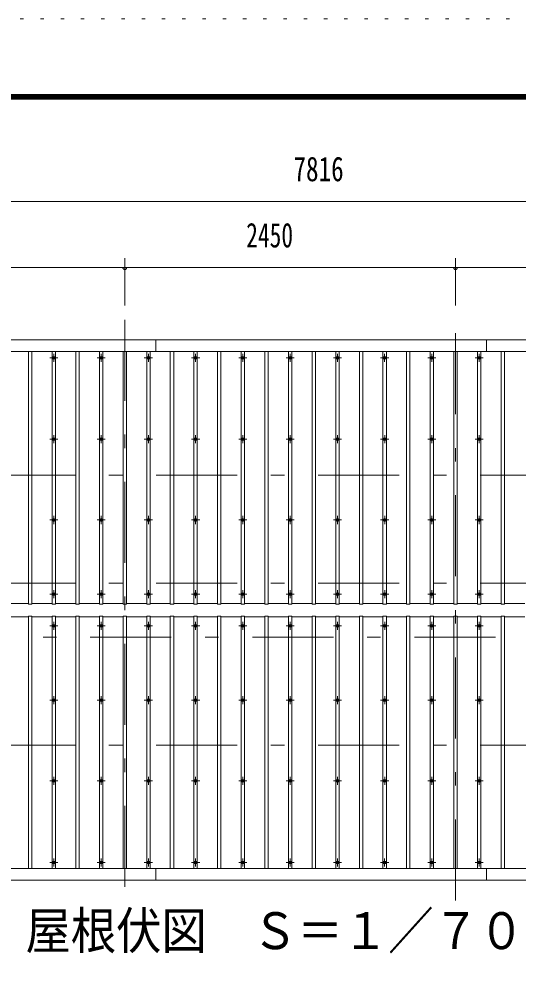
# Model space of a CAD drawing. Units: millimetres, scale not verified, with parts at other scales. Extents: x -32484 to 32484, y -14700 to 14700.
# Drawn here: x -3405 to 292, y 7701 to 14700 of the extents above; entities that cross this region are included whole.
import ezdxf
from ezdxf.enums import TextEntityAlignment as Align

# ---------------------------------------------------------------- set-up
doc = ezdxf.new("R2010")
doc.units = ezdxf.units.MM
doc.header["$LTSCALE"] = 50
doc.linetypes.add('USER3', pattern=[24, 12, -5, 2, -5])
doc.linetypes.add('USER4', pattern=[3, 0.5, -2.5])
for name, color, linetype, lineweight in [('0-2_1-0BOLD', 7, 'Continuous', 18), ('0-3_1-2CENTER', 3, 'USER3', 18), ('0-4_1-4THIN', 4, 'Continuous', 18), ('0-5_1-5DIM', 3, 'Continuous', 18), ('0-C_F-F', 5, 'Continuous', 18), ('0-D_F-E_J_ADD', 3, 'USER4', 18)]:
    doc.layers.add(name, color=color, linetype=linetype, lineweight=lineweight)
doc.styles.add('ＭＳ ゴシック', font='')
doc.styles.get('ＭＳ ゴシック').set_extended_font_data('MS Gothic')

msp = doc.modelspace()

# ---------------------------------------------------------------- linework, layer by layer
at = {"layer": '0-2_1-0BOLD'}
for p, q in [((-2391.29, 12236.05), (-2391.29, 12322.54)), ((58.71, 12236.05), (58.71, 12322.54)), ((-4954.28, 12236.05), (2861.71, 12236.05)), ((2861.71, 8409.03), (-4954.28, 8409.03)), ((-2391.29, 8409.03), (-2391.29, 8322.54)), ((58.71, 8409.03), (58.71, 8322.54))]:
    msp.add_line(p, q, dxfattribs=at)
for points in [[(2861.71, 12322.54), (-4954.28, 12322.54), (-4954.28, 10367.39), (-4914.28, 10367.39), (-4914.28, 12236.05)], [(-4914.28, 8409.03), (-4914.28, 10277.69), (-4954.28, 10277.69), (-4954.28, 8322.54), (2861.71, 8322.54)]]:
    msp.add_lwpolyline(points, dxfattribs=at)
for centre in [(-3146.29, 12191.11), (-2796.29, 12191.11), (-2446.29, 12191.11), (-2096.29, 12191.11), (-1746.29, 12191.11), (-1396.29, 12191.11), (-1046.29, 12191.11), (-696.29, 12191.11), (-346.29, 12191.11), (3.71, 12191.11), (-3146.29, 11587.41), (-2796.29, 11587.41), (-2446.28, 11587.41), (-2096.29, 11587.41), (-1746.29, 11587.41), (-1396.29, 11587.41), (-1046.29, 11587.41), (-696.28, 11587.41), (-346.29, 11587.41), (3.71, 11587.41), (-3146.29, 10989.62), (-2796.29, 10989.62), (-2446.28, 10989.62), (-2096.29, 10989.62), (-1746.29, 10989.62), (-1396.29, 10989.62), (-1046.29, 10989.62), (-696.28, 10989.62), (-346.29, 10989.62), (3.71, 10989.62), (-3146.29, 10439.93), (-2796.29, 10439.93), (-2446.28, 10439.93), (-2096.29, 10439.93), (-1746.29, 10439.93), (-1396.29, 10439.93), (-1046.29, 10439.93), (-696.28, 10439.93), (-346.29, 10439.93), (3.71, 10439.93), (-3146.29, 10205.15), (-2796.29, 10205.15), (-2446.28, 10205.15), (-2096.29, 10205.15), (-1746.29, 10205.15), (-1396.29, 10205.15), (-1046.29, 10205.15), (-696.28, 10205.15), (-346.29, 10205.15), (3.71, 10205.15), (-3146.29, 9655.46), (-2796.29, 9655.46), (-2446.28, 9655.46), (-2096.29, 9655.46), (-1746.29, 9655.46), (-1396.29, 9655.46), (-1046.29, 9655.46), (-696.28, 9655.46), (-346.29, 9655.46), (3.71, 9655.46), (-3146.29, 9057.68), (-2796.29, 9057.68), (-2446.28, 9057.68), (-2096.29, 9057.68), (-1746.29, 9057.68), (-1396.29, 9057.68), (-1046.29, 9057.68), (-696.28, 9057.68), (-346.29, 9057.68), (3.71, 9057.68), (-3146.29, 8453.97), (-2796.29, 8453.97), (-2446.29, 8453.97), (-2096.29, 8453.97), (-1746.29, 8453.97), (-1396.29, 8453.97), (-1046.29, 8453.97), (-696.29, 8453.97), (-346.29, 8453.97), (3.71, 8453.97)]:
    msp.add_circle(centre, 10, dxfattribs=at)
at = {"layer": '0-3_1-2CENTER'}
for p, q in [((-2621.29, 12472.55), (-2621.29, 8172.54)), ((-171.29, 8172.54), (-171.29, 12472.55)), ((-3116.29, 12191.11), (-3176.28, 12191.11)), ((-3146.29, 12221.12), (-3146.29, 12161.11)), ((-2766.29, 12191.11), (-2826.28, 12191.11)), ((-2796.29, 12221.12), (-2796.29, 12161.11)), ((-2476.28, 12191.11), (-2416.29, 12191.11)), ((-2446.29, 12221.12), (-2446.29, 12161.11)), ((-2066.29, 12191.11), (-2126.28, 12191.11)), ((-2096.29, 12221.12), (-2096.29, 12161.11)), ((-1776.28, 12191.11), (-1716.29, 12191.11)), ((-1746.29, 12221.12), (-1746.29, 12161.11)), ((-1426.28, 12191.11), (-1366.29, 12191.11)), ((-1396.29, 12221.12), (-1396.29, 12161.11)), ((-1076.28, 12191.11), (-1016.29, 12191.11)), ((-1046.29, 12221.12), (-1046.29, 12161.11)), ((-726.28, 12191.11), (-666.29, 12191.11)), ((-696.29, 12221.12), (-696.29, 12161.11)), ((-376.28, 12191.11), (-316.29, 12191.11)), ((-346.29, 12221.12), (-346.29, 12161.11)), ((33.71, 12191.11), (-26.28, 12191.11)), ((3.71, 12221.12), (3.71, 12161.11)), ((-3176.28, 11587.41), (-3116.29, 11587.41)), ((-3146.29, 11617.41), (-3146.29, 11557.41)), ((-2826.28, 11587.41), (-2766.29, 11587.41)), ((-2796.29, 11557.41), (-2796.29, 11617.41)), ((-2416.29, 11587.41), (-2476.28, 11587.41)), ((-2446.28, 11617.41), (-2446.28, 11557.41)), ((-2126.28, 11587.41), (-2066.29, 11587.41)), ((-2096.29, 11557.41), (-2096.29, 11617.41)), ((-1776.28, 11587.41), (-1716.29, 11587.41)), ((-1746.29, 11617.41), (-1746.29, 11557.41)), ((-1426.28, 11587.41), (-1366.29, 11587.41)), ((-1396.29, 11557.41), (-1396.29, 11617.41)), ((-1016.29, 11587.41), (-1076.28, 11587.41)), ((-1046.29, 11617.41), (-1046.29, 11557.41)), ((-726.28, 11587.41), (-666.29, 11587.41)), ((-696.28, 11557.41), (-696.28, 11617.41)), ((-316.29, 11587.41), (-376.28, 11587.41)), ((-346.29, 11617.41), (-346.29, 11557.41)), ((-26.28, 11587.41), (33.71, 11587.41)), ((3.71, 11557.41), (3.71, 11617.41)), ((3011.71, 11322.54), (-5276.29, 11322.54)), ((-3116.29, 10989.62), (-3176.28, 10989.62)), ((-3146.29, 10959.62), (-3146.29, 11019.63)), ((-2766.29, 10989.62), (-2826.28, 10989.62)), ((-2796.29, 11019.63), (-2796.29, 10959.62)), ((-2416.29, 10989.62), (-2476.28, 10989.62)), ((-2446.28, 10959.62), (-2446.28, 11019.63)), ((-2126.28, 10989.62), (-2066.29, 10989.62)), ((-2096.29, 11019.63), (-2096.29, 10959.62)), ((-1716.29, 10989.62), (-1776.28, 10989.62)), ((-1746.29, 10959.62), (-1746.29, 11019.63)), ((-1366.29, 10989.62), (-1426.28, 10989.62)), ((-1396.29, 11019.63), (-1396.29, 10959.62)), ((-1016.29, 10989.62), (-1076.28, 10989.62)), ((-1046.29, 10959.62), (-1046.29, 11019.63)), ((-666.29, 10989.62), (-726.28, 10989.62)), ((-696.28, 11019.63), (-696.28, 10959.62)), ((-316.29, 10989.62), (-376.28, 10989.62)), ((-346.29, 10959.62), (-346.29, 11019.63)), ((33.71, 10989.62), (-26.28, 10989.62)), ((3.71, 11019.63), (3.71, 10959.62)), ((3011.71, 10522.54), (-5276.29, 10522.54)), ((-3176.28, 10439.93), (-3116.29, 10439.93)), ((-3146.29, 10409.93), (-3146.29, 10469.93)), ((-2826.28, 10439.93), (-2766.29, 10439.93)), ((-2796.29, 10409.93), (-2796.29, 10469.93)), ((-2476.28, 10439.93), (-2416.29, 10439.93)), ((-2446.28, 10409.93), (-2446.28, 10469.93)), ((-2126.28, 10439.93), (-2066.29, 10439.93)), ((-2096.29, 10409.93), (-2096.29, 10469.93)), ((-1776.28, 10439.93), (-1716.29, 10439.93)), ((-1746.29, 10409.93), (-1746.29, 10469.93)), ((-1426.28, 10439.93), (-1366.29, 10439.93)), ((-1396.29, 10409.93), (-1396.29, 10469.93)), ((-1076.28, 10439.93), (-1016.29, 10439.93)), ((-1046.29, 10409.93), (-1046.29, 10469.93)), ((-726.28, 10439.93), (-666.29, 10439.93)), ((-696.28, 10409.93), (-696.28, 10469.93)), ((-376.28, 10439.93), (-316.29, 10439.93)), ((-346.29, 10409.93), (-346.29, 10469.93)), ((-26.28, 10439.93), (33.71, 10439.93)), ((3.71, 10409.93), (3.71, 10469.93)), ((-3146.29, 10235.15), (-3146.29, 10175.15)), ((-2796.29, 10235.15), (-2796.29, 10175.15)), ((-2446.28, 10235.15), (-2446.28, 10175.15)), ((-2096.29, 10235.15), (-2096.29, 10175.15)), ((-1746.29, 10235.15), (-1746.29, 10175.15)), ((-1396.29, 10235.15), (-1396.29, 10175.15)), ((-1046.29, 10235.15), (-1046.29, 10175.15)), ((-696.28, 10235.15), (-696.28, 10175.15)), ((-346.29, 10235.15), (-346.29, 10175.15)), ((3.71, 10235.15), (3.71, 10175.15)), ((-3176.28, 10205.15), (-3116.29, 10205.15)), ((-2826.28, 10205.15), (-2766.29, 10205.15)), ((-2416.29, 10205.15), (-2476.28, 10205.15)), ((-2126.28, 10205.15), (-2066.29, 10205.15)), ((-1776.28, 10205.15), (-1716.29, 10205.15)), ((-1426.28, 10205.15), (-1366.29, 10205.15)), ((-1016.29, 10205.15), (-1076.28, 10205.15)), ((-726.28, 10205.15), (-666.29, 10205.15)), ((-316.29, 10205.15), (-376.28, 10205.15)), ((-26.28, 10205.15), (33.71, 10205.15)), ((-5276.29, 10122.54), (3011.71, 10122.54)), ((-3146.29, 9685.46), (-3146.29, 9625.46)), ((-2796.29, 9625.46), (-2796.29, 9685.46)), ((-2446.28, 9685.46), (-2446.28, 9625.46)), ((-2096.29, 9625.46), (-2096.29, 9685.46)), ((-1746.29, 9685.46), (-1746.29, 9625.46)), ((-1396.29, 9625.46), (-1396.29, 9685.46)), ((-1046.29, 9685.46), (-1046.29, 9625.46)), ((-696.28, 9625.46), (-696.28, 9685.46)), ((-346.29, 9685.46), (-346.29, 9625.46)), ((3.71, 9625.46), (3.71, 9685.46)), ((-3176.28, 9655.46), (-3116.29, 9655.46)), ((-2826.28, 9655.46), (-2766.29, 9655.46)), ((-2476.28, 9655.46), (-2416.29, 9655.46)), ((-2126.28, 9655.46), (-2066.29, 9655.46)), ((-1776.28, 9655.46), (-1716.29, 9655.46)), ((-1426.28, 9655.46), (-1366.29, 9655.46)), ((-1076.28, 9655.46), (-1016.29, 9655.46)), ((-726.28, 9655.46), (-666.29, 9655.46)), ((-376.28, 9655.46), (-316.29, 9655.46)), ((-26.28, 9655.46), (33.71, 9655.46)), ((3011.71, 9322.54), (-5276.29, 9322.54)), ((-3116.29, 9057.68), (-3176.28, 9057.68)), ((-3146.29, 9087.67), (-3146.29, 9027.67)), ((-2826.28, 9057.68), (-2766.29, 9057.68)), ((-2796.29, 9027.67), (-2796.29, 9087.67)), ((-2416.29, 9057.68), (-2476.28, 9057.68)), ((-2446.28, 9087.67), (-2446.28, 9027.67)), ((-2126.28, 9057.68), (-2066.29, 9057.68)), ((-2096.29, 9027.67), (-2096.29, 9087.67)), ((-1716.29, 9057.68), (-1776.28, 9057.68)), ((-1746.29, 9087.67), (-1746.29, 9027.67)), ((-1426.28, 9057.68), (-1366.29, 9057.68)), ((-1396.29, 9027.67), (-1396.29, 9087.67)), ((-1016.29, 9057.68), (-1076.28, 9057.68)), ((-1046.29, 9087.67), (-1046.29, 9027.67)), ((-726.28, 9057.68), (-666.29, 9057.68)), ((-696.28, 9027.67), (-696.28, 9087.67)), ((-316.29, 9057.68), (-376.28, 9057.68)), ((-346.29, 9087.67), (-346.29, 9027.67)), ((-26.28, 9057.68), (33.71, 9057.68)), ((3.71, 9027.67), (3.71, 9087.67)), ((-3146.29, 8423.96), (-3146.29, 8483.97)), ((-2796.29, 8423.96), (-2796.29, 8483.97)), ((-2446.29, 8423.96), (-2446.29, 8483.97)), ((-2096.29, 8423.96), (-2096.29, 8483.97)), ((-1746.29, 8423.96), (-1746.29, 8483.97)), ((-1396.29, 8423.96), (-1396.29, 8483.97)), ((-1046.29, 8423.96), (-1046.29, 8483.97)), ((-696.29, 8423.96), (-696.29, 8483.97)), ((-346.29, 8423.96), (-346.29, 8483.97)), ((3.71, 8423.96), (3.71, 8483.97)), ((-3116.29, 8453.97), (-3176.28, 8453.97)), ((-2766.29, 8453.97), (-2826.28, 8453.97)), ((-2476.28, 8453.97), (-2416.29, 8453.97)), ((-2066.29, 8453.97), (-2126.28, 8453.97)), ((-1776.28, 8453.97), (-1716.29, 8453.97)), ((-1426.28, 8453.97), (-1366.29, 8453.97)), ((-1076.28, 8453.97), (-1016.29, 8453.97)), ((-726.28, 8453.97), (-666.29, 8453.97)), ((-316.29, 8453.97), (-376.28, 8453.97)), ((33.71, 8453.97), (-26.28, 8453.97))]:
    msp.add_line(p, q, dxfattribs=at)
at = {"layer": '0-4_1-4THIN'}
for p, q in [((-3483.78, 10371.64), (-3333.78, 10371.64)), ((-3308.78, 10371.64), (-3158.79, 10371.64)), ((-3133.78, 10371.64), (-2983.79, 10371.64)), ((-2958.78, 10371.64), (-2808.79, 10371.64)), ((-2783.78, 10371.64), (-2633.79, 10371.64)), ((-2608.78, 10371.64), (-2458.79, 10371.64)), ((-2433.78, 10371.64), (-2283.79, 10371.64)), ((-2258.78, 10371.64), (-2108.79, 10371.64)), ((-2083.78, 10371.64), (-1933.79, 10371.64)), ((-1908.78, 10371.64), (-1758.79, 10371.64)), ((-1733.78, 10371.64), (-1583.78, 10371.64)), ((-1558.78, 10371.64), (-1408.79, 10371.64)), ((-1383.78, 10371.64), (-1233.79, 10371.64)), ((-1208.79, 10371.64), (-1058.79, 10371.64)), ((-1033.78, 10371.64), (-883.79, 10371.64)), ((-858.78, 10371.64), (-708.79, 10371.64)), ((-683.78, 10371.64), (-533.79, 10371.64)), ((-508.79, 10371.64), (-358.79, 10371.64)), ((-333.78, 10371.64), (-183.78, 10371.64)), ((-158.78, 10371.64), (-8.79, 10371.64)), ((16.22, 10371.64), (166.21, 10371.64)), ((191.22, 10371.64), (341.21, 10371.64)), ((-3333.78, 10273.44), (-3483.78, 10273.44)), ((-3158.79, 10273.44), (-3308.78, 10273.44)), ((-2983.79, 10273.44), (-3133.78, 10273.44)), ((-2808.79, 10273.44), (-2958.78, 10273.44)), ((-2633.79, 10273.44), (-2783.78, 10273.44)), ((-2458.79, 10273.44), (-2608.78, 10273.44)), ((-2283.79, 10273.44), (-2433.78, 10273.44)), ((-2108.79, 10273.44), (-2258.78, 10273.44)), ((-1933.79, 10273.44), (-2083.78, 10273.44)), ((-1758.79, 10273.44), (-1908.78, 10273.44)), ((-1583.78, 10273.44), (-1733.78, 10273.44)), ((-1408.79, 10273.44), (-1558.78, 10273.44)), ((-1233.79, 10273.44), (-1383.78, 10273.44)), ((-1058.79, 10273.44), (-1208.79, 10273.44)), ((-883.79, 10273.44), (-1033.78, 10273.44)), ((-708.79, 10273.44), (-858.78, 10273.44)), ((-533.79, 10273.44), (-683.78, 10273.44)), ((-358.79, 10273.44), (-508.79, 10273.44)), ((-183.78, 10273.44), (-333.78, 10273.44)), ((-8.79, 10273.44), (-158.78, 10273.44)), ((166.21, 10273.44), (16.22, 10273.44)), ((341.21, 10273.44), (191.22, 10273.44))]:
    msp.add_line(p, q, dxfattribs=at)
for points in [[(-3333.78, 12236.05), (-3333.78, 10367.39), (-3308.78, 10367.39), (-3308.78, 12236.05)], [(-3158.79, 12236.05), (-3158.79, 10367.39), (-3133.79, 10367.39), (-3133.79, 12236.05)], [(-2983.79, 12236.05), (-2983.79, 10367.39), (-2958.78, 10367.39), (-2958.78, 12236.05)], [(-2808.79, 12236.05), (-2808.79, 10367.39), (-2783.78, 10367.39), (-2783.78, 12236.05)], [(-2633.79, 12236.05), (-2633.79, 10367.39), (-2608.78, 10367.39), (-2608.78, 12236.05)], [(-2458.79, 12236.05), (-2458.79, 10367.39), (-2433.78, 10367.39), (-2433.78, 12236.05)], [(-2283.79, 12236.05), (-2283.79, 10367.39), (-2258.78, 10367.39), (-2258.78, 12236.05)], [(-2108.79, 12236.05), (-2108.79, 10367.39), (-2083.78, 10367.39), (-2083.78, 12236.05)], [(-1933.79, 12236.05), (-1933.79, 10367.39), (-1908.78, 10367.39), (-1908.78, 12236.05)], [(-1758.79, 12236.05), (-1758.79, 10367.39), (-1733.79, 10367.39), (-1733.79, 12236.05)], [(-1583.78, 12236.05), (-1583.78, 10367.39), (-1558.78, 10367.39), (-1558.78, 12236.05)], [(-1408.79, 12236.05), (-1408.79, 10367.39), (-1383.78, 10367.39), (-1383.78, 12236.05)], [(-1233.79, 12236.05), (-1233.79, 10367.39), (-1208.79, 10367.39), (-1208.79, 12236.05)], [(-1058.79, 12236.05), (-1058.79, 10367.39), (-1033.79, 10367.39), (-1033.79, 12236.05)], [(-883.79, 12236.05), (-883.79, 10367.39), (-858.78, 10367.39), (-858.78, 12236.05)], [(-708.79, 12236.05), (-708.79, 10367.39), (-683.78, 10367.39), (-683.78, 12236.05)], [(-533.79, 12236.05), (-533.79, 10367.39), (-508.79, 10367.39), (-508.79, 12236.05)], [(-358.79, 12236.05), (-358.79, 10367.39), (-333.79, 10367.39), (-333.79, 12236.05)], [(-183.78, 12236.05), (-183.78, 10367.39), (-158.78, 10367.39), (-158.78, 12236.05)], [(-8.79, 12236.05), (-8.79, 10367.39), (16.22, 10367.39), (16.22, 12236.05)], [(166.21, 12236.05), (166.21, 10367.39), (191.22, 10367.39), (191.22, 12236.05)], [(-3308.78, 8409.03), (-3308.78, 10277.69), (-3333.78, 10277.69), (-3333.78, 8409.03)], [(-3133.79, 8409.03), (-3133.79, 10277.69), (-3158.79, 10277.69), (-3158.79, 8409.03)], [(-2958.78, 8409.03), (-2958.78, 10277.69), (-2983.79, 10277.69), (-2983.79, 8409.03)], [(-2783.78, 8409.03), (-2783.78, 10277.69), (-2808.79, 10277.69), (-2808.79, 8409.03)], [(-2608.78, 8409.03), (-2608.78, 10277.69), (-2633.79, 10277.69), (-2633.79, 8409.03)], [(-2433.78, 8409.03), (-2433.78, 10277.69), (-2458.79, 10277.69), (-2458.79, 8409.03)], [(-2258.78, 8409.03), (-2258.78, 10277.69), (-2283.79, 10277.69), (-2283.79, 8409.03)], [(-2083.78, 8409.03), (-2083.78, 10277.69), (-2108.79, 10277.69), (-2108.79, 8409.03)], [(-1908.78, 8409.03), (-1908.78, 10277.69), (-1933.79, 10277.69), (-1933.79, 8409.03)], [(-1733.79, 8409.03), (-1733.79, 10277.69), (-1758.79, 10277.69), (-1758.79, 8409.03)], [(-1558.78, 8409.03), (-1558.78, 10277.69), (-1583.78, 10277.69), (-1583.78, 8409.03)], [(-1383.78, 8409.03), (-1383.78, 10277.69), (-1408.79, 10277.69), (-1408.79, 8409.03)], [(-1208.79, 8409.03), (-1208.79, 10277.69), (-1233.79, 10277.69), (-1233.79, 8409.03)], [(-1033.79, 8409.03), (-1033.79, 10277.69), (-1058.79, 10277.69), (-1058.79, 8409.03)], [(-858.78, 8409.03), (-858.78, 10277.69), (-883.79, 10277.69), (-883.79, 8409.03)], [(-683.78, 8409.03), (-683.78, 10277.69), (-708.79, 10277.69), (-708.79, 8409.03)], [(-508.79, 8409.03), (-508.79, 10277.69), (-533.79, 10277.69), (-533.79, 8409.03)], [(-333.79, 8409.03), (-333.79, 10277.69), (-358.79, 10277.69), (-358.79, 8409.03)], [(-158.78, 8409.03), (-158.78, 10277.69), (-183.78, 10277.69), (-183.78, 8409.03)], [(16.22, 8409.03), (16.22, 10277.69), (-8.79, 10277.69), (-8.79, 8409.03)], [(191.22, 8409.03), (191.22, 10277.69), (166.21, 10277.69), (166.21, 8409.03)]]:
    msp.add_lwpolyline(points, dxfattribs=at)
at = {"layer": '0-5_1-5DIM'}
for p, q in [((-4954.28, 13348.35), (2861.72, 13348.35)), ((-2621.28, 12928.35), (-2621.28, 12578.35)), ((-171.28, 12578.35), (-171.28, 12928.35)), ((3411.22, 12858.35), (-5503.78, 12858.35)), ((-2607.28, 12858.35), (-2635.28, 12858.35)), ((-157.28, 12858.35), (-185.28, 12858.35))]:
    msp.add_line(p, q, dxfattribs=at)
for centre in [(-2621.28, 12858.35), (-171.28, 12858.35)]:
    msp.add_arc(centre, 14, 180, 0, dxfattribs=at)
at = {"layer": '0-C_F-F'}
for points in [[(31784.26, 14140), (31784.26, -14000), (-8395.74, -14000), (-8395.74, 14140)], [(31780.76, 14136.5), (-8392.24, 14136.5), (-8392.24, -13996.5), (31780.76, -13996.5)], [(31777.26, 14133), (31777.26, -13993), (-8388.74, -13993), (-8388.74, 14133)], [(31773.76, 14129.5), (31773.76, -13989.5), (-8385.24, -13989.5), (-8385.24, 14129.5)], [(31770.26, 14126), (31770.26, -13986), (-8381.74, -13986), (-8381.74, 14126)], [(31766.76, 14122.5), (31766.76, -13982.5), (-8378.24, -13982.5), (-8378.24, 14122.5)], [(31763.26, 14119), (-8374.74, 14119), (-8374.74, -13979), (31763.26, -13979)], [(31759.76, 14115.5), (-8371.24, 14115.5), (-8371.24, -13975.5), (31759.76, -13975.5)], [(31756.26, 14112), (31756.26, -13972), (-8367.74, -13972), (-8367.74, 14112)], [(31752.76, 14108.5), (-8364.24, 14108.5), (-8364.24, -13968.5), (31752.76, -13968.5)], [(31749.26, 14105), (31749.26, -13965), (-8360.74, -13965), (-8360.74, 14105)]]:
    msp.add_lwpolyline(points, close=True, dxfattribs=at)
at = {"layer": '0-D_F-E_J_ADD', "color": 5}
msp.add_lwpolyline([(32484.26, 14700), (32484.26, -14700), (-9095.74, -14700), (-9095.74, 14700)], close=True, dxfattribs=at)

# ---------------------------------------------------------------- texts
at = {"layer": '0-5_1-5DIM', "color": 7, "style": 'ＭＳ ゴシック'}
for s, height, width, p in [('7816', 182.3, 0.75, (-1371.78, 13443.22)), ('2450', 182.3, 0.7, (-1721.78, 12953.22)), ('屋根伏図\u3000Ｓ＝１／７０', 273.5, 0.9, (-3356.29, 7729.85))]:
    msp.add_text(s, height=height, dxfattribs=dict(at, width=width)).set_placement(p, align=Align.BOTTOM_LEFT)

doc.saveas('drawing.dxf')
